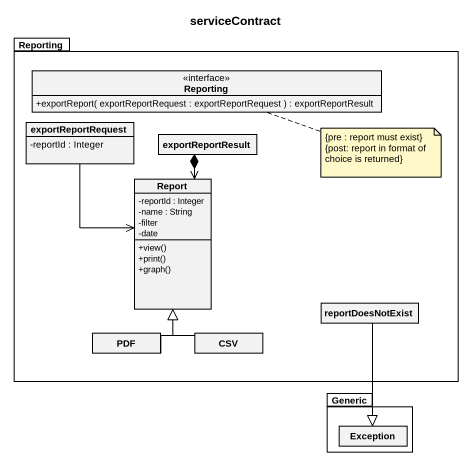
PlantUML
@startuml
title serviceContract
hide circle
hide empty members
skinparam classAttributeIconSize 0
package Reporting {
  interface "Reporting" as Reporting_2 {
    +exportReport( exportReportRequest : exportReportRequest ) : exportReportResult
  }
  class exportReportRequest {
    -reportId : Integer
  }
  class exportReportResult
  class Report {
    -reportId : Integer
    -name : String
    -filter
    -date
    +view()
    +print()
    +graph()
  }
  class PDF
  class CSV
  class reportDoesNotExist
}
package Generic {
  class "Exception" as Exception_
}
exportReportRequest --> Report
exportReportResult *--> Report
PDF -up-|> Report
CSV -up-|> Report
reportDoesNotExist --|> Exception_
note right of Reporting_2
  {pre : report must exist}
  {post: report in format of choice is returned}
end note
@enduml
